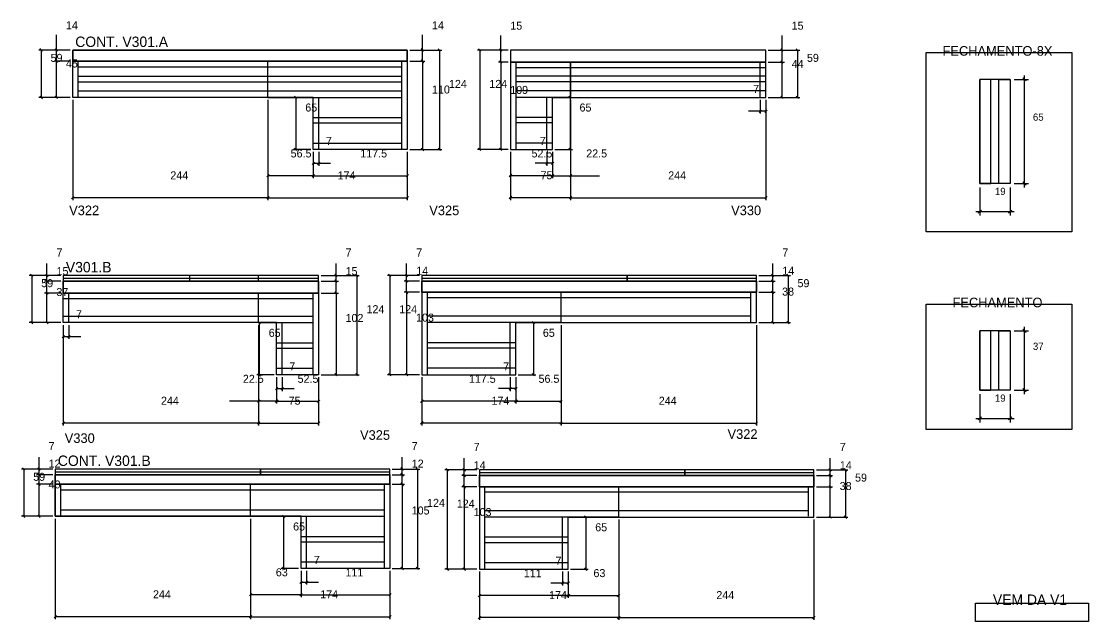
# Model space of a CAD drawing. Header units: metres. Extents: x 1999 to 8077, y 6610 to 8323.
# Drawn here: x 6744 to 8077, y 7570 to 8320 of the extents above; entities that cross this region are included whole.
import ezdxf

# ---------------------------------------------------------------- set-up
doc = ezdxf.new("R2010")
doc.units = ezdxf.units.M

msp = doc.modelspace()

# ---------------------------------------------------------------- linework, layer by layer
at = {"layer": 'COTA', "color": 4}
for p, q in [((7983.9, 8247.2), (8001.9, 8247.2)), ((7996.9, 8112.2), (7996.9, 8252.2)), ((7666.8, 8221.7), (7666.8, 8204.4)), ((7673.8, 8221.7), (7673.8, 8204.4)), ((7666.8, 8207.4), (7652.1, 8207.4)), ((7673.8, 8207.4), (7666.8, 8207.4)), ((7108.3, 8156.7), (7108.3, 8139.4)), ((7115.3, 8156.7), (7115.3, 8139.4)), ((7400.3, 8156.7), (7400.3, 8139.4)), ((7407.3, 8156.7), (7407.3, 8139.4)), ((7108.3, 8142.4), (7115.3, 8142.4)), ((7115.3, 8142.4), (7130, 8142.4)), ((7400.3, 8142.4), (7385.6, 8142.4)), ((7407.3, 8142.4), (7400.3, 8142.4)), ((7941, 8112.2), (7941, 8077)), ((7978.9, 8112.2), (7978.9, 8077)), ((7983.9, 8117.2), (8001.9, 8117.2)), ((7936, 8082), (7983.9, 8082)), ((6796.1, 7940.4), (6796.1, 7923)), ((6803.1, 7940.4), (6803.1, 7923)), ((7996.9, 7854.1), (7996.9, 7938.1)), ((6796.1, 7926), (6803.1, 7926)), ((6803.1, 7926), (6817.8, 7926)), ((7983.9, 7933.1), (8001.9, 7933.1)), ((7062.6, 7875.4), (7062.6, 7858)), ((7069.6, 7875.4), (7069.6, 7858)), ((7354.5, 7875.4), (7354.5, 7858)), ((7361.5, 7875.4), (7361.5, 7858)), ((7062.6, 7861), (7069.6, 7861)), ((7069.6, 7861), (7084.3, 7861)), ((7354.5, 7861), (7339.8, 7861)), ((7361.5, 7861), (7354.5, 7861)), ((7941, 7854.1), (7941, 7818.9)), ((7978.9, 7854.1), (7978.9, 7818.9)), ((7983.9, 7859.1), (8001.9, 7859.1)), ((7936, 7823.9), (7983.9, 7823.9)), ((7093.1, 7633.6), (7093.1, 7616.3)), ((7100.1, 7633.6), (7100.1, 7616.3)), ((7419.9, 7632.6), (7419.9, 7615.3)), ((7426.9, 7632.6), (7426.9, 7615.3)), ((7093.1, 7619.3), (7100.1, 7619.3)), ((7100.1, 7619.3), (7114.9, 7619.3)), ((7419.9, 7618.3), (7405.2, 7618.3)), ((7426.9, 7618.3), (7419.9, 7618.3))]:
    msp.add_line(p, q, dxfattribs=at)
at = {"layer": 'COTA'}
for p, q in [((7668.3, 8208.9), (7665.3, 8205.9)), ((7672.3, 8205.9), (7675.3, 8208.9)), ((7109.8, 8143.9), (7106.8, 8140.9)), ((7113.8, 8140.9), (7116.8, 8143.9)), ((7401.8, 8143.9), (7398.8, 8140.9)), ((7405.8, 8140.9), (7408.8, 8143.9)), ((6797.6, 7927.5), (6794.6, 7924.5)), ((6801.6, 7924.5), (6804.6, 7927.5)), ((7064.1, 7862.5), (7061.1, 7859.5)), ((7068.1, 7859.5), (7071.1, 7862.5)), ((7356, 7862.5), (7353, 7859.5)), ((7360, 7859.5), (7363, 7862.5)), ((7094.6, 7620.8), (7091.6, 7617.8)), ((7098.6, 7617.8), (7101.6, 7620.8)), ((7421.4, 7619.8), (7418.4, 7616.8)), ((7425.4, 7616.8), (7428.4, 7619.8))]:
    msp.add_line(p, q, dxfattribs=at)
at = {"layer": 'COTA', "color": 241}
for points in [[(7225.8, 8283.7), (6807.8, 8283.7), (6807.8, 8269.7), (7225.8, 8269.7), (7225.8, 8283.7)], [(6807.8, 8283.7), (7225.8, 8283.7), (7225.8, 8269.7), (6807.8, 8269.7), (6807.8, 8283.7)], [(7354.8, 8283.7), (7354.8, 8268.7), (7673.8, 8268.7), (7673.8, 8283.7), (7354.8, 8283.7)], [(7673.8, 8283.7), (7354.8, 8283.7), (7354.8, 8268.7), (7673.8, 8268.7), (7673.8, 8283.7)], [(6796.1, 7995.4), (7115.1, 7995.4), (7115.1, 7980.4), (6796.1, 7980.4), (6796.1, 7995.4)], [(7115.1, 7980.4), (7115.1, 7995.4), (6796.1, 7995.4), (6796.1, 7980.4), (7115.1, 7980.4)], [(7662, 7995.4), (7244, 7995.4), (7244, 7981.4), (7662, 7981.4), (7662, 7995.4)], [(7244, 7995.4), (7662, 7995.4), (7662, 7981.4), (7244, 7981.4), (7244, 7995.4)], [(7204.1, 7753.6), (6786.1, 7753.6), (6786.1, 7741.6), (7204.1, 7741.6), (7204.1, 7753.6)], [(6786.1, 7753.6), (7204.1, 7753.6), (7204.1, 7741.6), (6786.1, 7741.6), (6786.1, 7753.6)], [(7315.9, 7752.6), (7733.9, 7752.6), (7733.9, 7738.6), (7315.9, 7738.6), (7315.9, 7752.6)], [(7733.9, 7752.6), (7315.9, 7752.6), (7315.9, 7738.6), (7733.9, 7738.6), (7733.9, 7752.6)]]:
    msp.add_lwpolyline(points, dxfattribs=at)
at = {"layer": 'COTA'}
for points in [[(7998.9, 8245.2), (7994.9, 8249.2)], [(7994.9, 8119.2), (7998.9, 8115.2)], [(7943, 8084), (7939, 8080)], [(7976.9, 8080), (7980.9, 8084)], [(7998.9, 7931.1), (7994.9, 7935.1)], [(7994.9, 7861.1), (7998.9, 7857.1)], [(7943, 7825.9), (7939, 7821.9)], [(7976.9, 7821.9), (7980.9, 7825.9)]]:
    msp.add_lwpolyline(points, dxfattribs=at)
at = {"layer": 'Cotas', "color": 1}
for points in [[(7874.1, 8280.6), (8056, 8280.6), (8056, 8057), (7874.1, 8057), (7874.1, 8280.6)], [(7874.1, 7966.5), (8056, 7966.5), (8056, 7810.2), (7874.1, 7810.2), (7874.1, 7966.5)]]:
    msp.add_lwpolyline(points, dxfattribs=at)
at = {"layer": 'Painéis', "color": 4}
for p, q in [((6787.5, 8283.7), (6787.5, 8302.9)), ((7244.8, 8283.7), (7244.8, 8302.9)), ((7342.6, 8283.7), (7342.6, 8302.1)), ((7694.1, 8283.7), (7694.1, 8302.1)), ((6804.8, 8283.7), (6765.4, 8283.7)), ((6768.4, 8283.7), (6768.4, 8224.7)), ((6804.8, 8283.7), (6784.5, 8283.7)), ((6787.5, 8269.7), (6787.5, 8283.7)), ((7228.8, 8283.7), (7247.8, 8283.7)), ((7228.8, 8283.7), (7269, 8283.7)), ((7244.8, 8269.7), (7244.8, 8283.7)), ((7266, 8283.7), (7266, 8159.7)), ((7351.8, 8283.7), (7313.4, 8283.7)), ((7316.4, 8283.7), (7316.4, 8159.7)), ((7351.8, 8283.7), (7339.6, 8283.7)), ((7342.6, 8268.7), (7342.6, 8283.7)), ((7676.8, 8283.7), (7697.1, 8283.7)), ((7676.8, 8283.7), (7716.2, 8283.7)), ((7694.1, 8268.7), (7694.1, 8283.7)), ((7713.2, 8283.7), (7713.2, 8224.7)), ((6804.8, 8269.7), (6784.5, 8269.7)), ((6804.8, 8269.7), (6784.5, 8269.7)), ((6787.5, 8224.7), (6787.5, 8269.7)), ((7228.8, 8269.7), (7247.8, 8269.7)), ((7228.8, 8269.7), (7247.8, 8269.7)), ((7244.8, 8269.7), (7244.8, 8159.7)), ((7351.8, 8268.7), (7339.6, 8268.7)), ((7351.8, 8268.7), (7339.6, 8268.7)), ((7342.6, 8268.7), (7342.6, 8159.7)), ((7676.8, 8268.7), (7697.1, 8268.7)), ((7676.8, 8268.7), (7697.1, 8268.7)), ((7694.1, 8224.7), (7694.1, 8268.7)), ((6804.8, 8224.7), (6765.4, 8224.7)), ((6804.8, 8224.7), (6784.5, 8224.7)), ((6807.8, 8221.7), (6807.8, 8096.4)), ((7051.8, 8221.7), (7051.8, 8096.4)), ((7051.8, 8221.7), (7051.8, 8096.4)), ((7105.3, 8224.7), (7083.5, 8224.7)), ((7086.5, 8224.7), (7086.5, 8159.7)), ((7410.3, 8224.7), (7432.1, 8224.7)), ((7429.1, 8224.7), (7429.1, 8159.7)), ((7429.8, 8221.7), (7429.8, 8096.4)), ((7429.8, 8221.7), (7429.8, 8096.4)), ((7673.8, 8221.7), (7673.8, 8096.4)), ((7676.8, 8224.7), (7697.1, 8224.7)), ((7676.8, 8224.7), (7716.2, 8224.7)), ((7051.8, 8156.7), (7051.8, 8123.8)), ((7105.3, 8159.7), (7083.5, 8159.7)), ((7108.3, 8156.7), (7108.3, 8123.8)), ((7108.3, 8156.7), (7108.3, 8123.8)), ((7225.8, 8156.7), (7225.8, 8096.4)), ((7225.8, 8156.7), (7225.8, 8123.8)), ((7228.8, 8159.7), (7247.8, 8159.7)), ((7228.8, 8159.7), (7269, 8159.7)), ((7351.8, 8159.7), (7313.4, 8159.7)), ((7351.8, 8159.7), (7339.6, 8159.7)), ((7354.8, 8156.7), (7354.8, 8096.4)), ((7354.8, 8156.7), (7354.8, 8123.8)), ((7407.3, 8156.7), (7407.3, 8123.8)), ((7407.3, 8156.7), (7407.3, 8123.8)), ((7410.3, 8159.7), (7432.1, 8159.7)), ((7429.8, 8156.7), (7429.8, 8123.8)), ((7108.3, 8126.8), (7051.8, 8126.8)), ((7108.3, 8126.8), (7225.8, 8126.8)), ((7407.3, 8126.8), (7354.8, 8126.8)), ((7407.3, 8126.8), (7429.8, 8126.8)), ((7429.8, 8126.8), (7466.1, 8126.8)), ((7051.8, 8099.4), (6807.8, 8099.4)), ((7051.8, 8099.4), (7225.8, 8099.4)), ((7429.8, 8099.4), (7354.8, 8099.4)), ((7429.8, 8099.4), (7673.8, 8099.4)), ((6775.7, 8002.4), (6775.7, 8017.1)), ((7136.8, 8002.4), (7136.8, 8017.1)), ((7225, 8002.4), (7225, 8017.1)), ((7682.4, 8002.4), (7682.4, 8017.1)), ((6793.1, 8002.4), (6753.6, 8002.4)), ((6756.6, 8002.4), (6756.6, 7943.4)), ((6793.1, 8002.4), (6772.7, 8002.4)), ((6775.7, 7995.4), (6775.7, 8002.4)), ((7118.1, 8002.4), (7165.9, 8002.4)), ((7118.1, 8002.4), (7139.8, 8002.4)), ((7136.8, 7995.4), (7136.8, 8002.4)), ((7162.9, 8002.4), (7162.9, 7878.4)), ((7241, 8002.4), (7200.9, 8002.4)), ((7203.9, 8002.4), (7203.9, 7878.4)), ((7241, 8002.4), (7222, 8002.4)), ((7225, 7995.4), (7225, 8002.4)), ((7665, 8002.4), (7704.5, 8002.4)), ((7665, 8002.4), (7685.4, 8002.4)), ((7682.4, 7995.4), (7682.4, 8002.4)), ((7701.5, 8002.4), (7701.5, 7943.4)), ((6793.1, 7995.4), (6772.7, 7995.4)), ((6793.1, 7995.4), (6772.7, 7995.4)), ((6775.7, 7980.4), (6775.7, 7995.4)), ((7118.1, 7995.4), (7139.8, 7995.4)), ((7118.1, 7995.4), (7139.8, 7995.4)), ((7136.8, 7980.4), (7136.8, 7995.4)), ((7241, 7995.4), (7222, 7995.4)), ((7241, 7995.4), (7222, 7995.4)), ((7225, 7981.4), (7225, 7995.4)), ((7665, 7995.4), (7685.4, 7995.4)), ((7665, 7995.4), (7685.4, 7995.4)), ((7682.4, 7981.4), (7682.4, 7995.4)), ((6793.1, 7980.4), (6772.7, 7980.4)), ((6793.1, 7980.4), (6772.7, 7980.4)), ((6775.7, 7943.4), (6775.7, 7980.4)), ((7118.1, 7980.4), (7139.8, 7980.4)), ((7118.1, 7980.4), (7139.8, 7980.4)), ((7136.8, 7980.4), (7136.8, 7878.4)), ((7241, 7981.4), (7222, 7981.4)), ((7241, 7981.4), (7222, 7981.4)), ((7225, 7981.4), (7225, 7878.4)), ((7665, 7981.4), (7685.4, 7981.4)), ((7665, 7981.4), (7685.4, 7981.4)), ((7682.4, 7943.4), (7682.4, 7981.4)), ((6793.1, 7943.4), (6753.6, 7943.4)), ((6793.1, 7943.4), (6772.7, 7943.4)), ((6796.1, 7940.4), (6796.1, 7815.1)), ((7059.6, 7943.4), (7037.8, 7943.4)), ((7040.1, 7940.4), (7040.1, 7815.1)), ((7040.1, 7940.4), (7040.1, 7815.1)), ((7040.8, 7943.4), (7040.8, 7878.4)), ((7364.5, 7943.4), (7386.3, 7943.4)), ((7383.3, 7943.4), (7383.3, 7878.4)), ((7418, 7940.4), (7418, 7815.1)), ((7418, 7940.4), (7418, 7815.1)), ((7662, 7940.4), (7662, 7815.1)), ((7665, 7943.4), (7704.5, 7943.4)), ((7665, 7943.4), (7685.4, 7943.4)), ((7059.6, 7878.4), (7037.8, 7878.4)), ((7040.1, 7875.4), (7040.1, 7842.4)), ((7062.6, 7875.4), (7062.6, 7842.4)), ((7062.6, 7875.4), (7062.6, 7842.4)), ((7115.1, 7875.4), (7115.1, 7842.4)), ((7115.1, 7875.4), (7115.1, 7815.1)), ((7118.1, 7878.4), (7139.8, 7878.4)), ((7118.1, 7878.4), (7165.9, 7878.4)), ((7241, 7878.4), (7200.9, 7878.4)), ((7241, 7878.4), (7222, 7878.4)), ((7244, 7875.4), (7244, 7815.1)), ((7244, 7875.4), (7244, 7842.4)), ((7361.5, 7875.4), (7361.5, 7842.4)), ((7361.5, 7875.4), (7361.5, 7842.4)), ((7364.5, 7878.4), (7386.3, 7878.4)), ((7418, 7875.4), (7418, 7842.4)), ((7040.1, 7845.4), (7003.8, 7845.4)), ((7062.6, 7845.4), (7040.1, 7845.4)), ((7062.6, 7845.4), (7115.1, 7845.4)), ((7361.5, 7845.4), (7244, 7845.4)), ((7361.5, 7845.4), (7418, 7845.4)), ((7040.1, 7818.1), (6796.1, 7818.1)), ((7040.1, 7818.1), (7115.1, 7818.1)), ((7418, 7818.1), (7244, 7818.1)), ((7418, 7818.1), (7662, 7818.1)), ((6765.8, 7760.6), (6765.8, 7775.3)), ((7219.4, 7760.6), (7219.4, 7775.3)), ((7296.9, 7759.6), (7296.9, 7774.3)), ((7754.2, 7759.6), (7754.2, 7774.3)), ((6783.1, 7760.6), (6743.7, 7760.6)), ((6746.7, 7760.6), (6746.7, 7701.6)), ((6783.1, 7760.6), (6762.8, 7760.6)), ((6765.8, 7753.6), (6765.8, 7760.6)), ((7207.1, 7760.6), (7241.5, 7760.6)), ((7207.1, 7760.6), (7222.4, 7760.6)), ((7219.4, 7753.6), (7219.4, 7760.6)), ((7238.5, 7760.6), (7238.5, 7636.6)), ((6783.1, 7753.6), (6762.8, 7753.6)), ((6783.1, 7753.6), (6762.8, 7753.6)), ((6765.8, 7741.6), (6765.8, 7753.6)), ((7207.1, 7753.6), (7222.4, 7753.6)), ((7207.1, 7753.6), (7222.4, 7753.6)), ((7219.4, 7741.6), (7219.4, 7753.6)), ((7312.9, 7759.6), (7272.7, 7759.6)), ((7275.7, 7759.6), (7275.7, 7635.6)), ((7312.9, 7759.6), (7293.9, 7759.6)), ((7312.9, 7752.6), (7293.9, 7752.6)), ((7312.9, 7752.6), (7293.9, 7752.6)), ((7296.9, 7752.6), (7296.9, 7759.6)), ((7296.9, 7738.6), (7296.9, 7752.6)), ((7736.9, 7759.6), (7776.3, 7759.6)), ((7736.9, 7759.6), (7757.2, 7759.6)), ((7736.9, 7752.6), (7757.2, 7752.6)), ((7736.9, 7752.6), (7757.2, 7752.6)), ((7754.2, 7752.6), (7754.2, 7759.6)), ((7754.2, 7738.6), (7754.2, 7752.6)), ((7773.3, 7759.6), (7773.3, 7700.6)), ((6783.1, 7741.6), (6762.8, 7741.6)), ((6783.1, 7741.6), (6762.8, 7741.6)), ((6765.8, 7701.6), (6765.8, 7741.6)), ((7207.1, 7741.6), (7222.4, 7741.6)), ((7207.1, 7741.6), (7222.4, 7741.6)), ((7219.4, 7741.6), (7219.4, 7636.6)), ((7312.9, 7738.6), (7293.9, 7738.6)), ((7312.9, 7738.6), (7293.9, 7738.6)), ((7296.9, 7738.6), (7296.9, 7635.6)), ((7736.9, 7738.6), (7757.2, 7738.6)), ((7736.9, 7738.6), (7757.2, 7738.6)), ((7754.2, 7700.6), (7754.2, 7738.6)), ((6783.1, 7701.6), (6743.7, 7701.6)), ((6783.1, 7701.6), (6762.8, 7701.6)), ((6786.1, 7698.6), (6786.1, 7573.3)), ((7030.1, 7698.6), (7030.1, 7573.3)), ((7030.1, 7698.6), (7030.1, 7573.3)), ((7090.1, 7701.6), (7068.3, 7701.6)), ((7071.3, 7701.6), (7071.3, 7636.6)), ((7429.9, 7700.6), (7451.7, 7700.6)), ((7448.7, 7700.6), (7448.7, 7635.6)), ((7489.9, 7697.6), (7489.9, 7572.3)), ((7489.9, 7697.6), (7489.9, 7572.3)), ((7733.9, 7697.6), (7733.9, 7572.3)), ((7736.9, 7700.6), (7757.2, 7700.6)), ((7736.9, 7700.6), (7776.3, 7700.6)), ((7030.1, 7633.6), (7030.1, 7600.7)), ((7090.1, 7636.6), (7068.3, 7636.6)), ((7093.1, 7633.6), (7093.1, 7600.7)), ((7093.1, 7633.6), (7093.1, 7600.7)), ((7204.1, 7633.6), (7204.1, 7600.7)), ((7204.1, 7633.6), (7204.1, 7573.3)), ((7207.1, 7636.6), (7222.4, 7636.6)), ((7207.1, 7636.6), (7241.5, 7636.6)), ((7312.9, 7635.6), (7272.7, 7635.6)), ((7312.9, 7635.6), (7293.9, 7635.6)), ((7315.9, 7632.6), (7315.9, 7572.3)), ((7315.9, 7632.6), (7315.9, 7599.7)), ((7426.9, 7632.6), (7426.9, 7599.7)), ((7426.9, 7632.6), (7426.9, 7599.7)), ((7429.9, 7635.6), (7451.7, 7635.6)), ((7489.9, 7632.6), (7489.9, 7599.7)), ((7093.1, 7603.7), (7030.1, 7603.7)), ((7093.1, 7603.7), (7204.1, 7603.7)), ((7426.9, 7602.7), (7315.9, 7602.7)), ((7426.9, 7602.7), (7489.9, 7602.7)), ((7030.1, 7576.3), (6786.1, 7576.3)), ((7030.1, 7576.3), (7204.1, 7576.3)), ((7489.9, 7575.3), (7315.9, 7575.3)), ((7489.9, 7575.3), (7733.9, 7575.3))]:
    msp.add_line(p, q, dxfattribs=at)
at = {"layer": 'Painéis'}
for p, q in [((6769.9, 8282.2), (6766.9, 8285.2)), ((6789, 8282.2), (6786, 8285.2)), ((7246.3, 8282.2), (7243.3, 8285.2)), ((7267.5, 8282.2), (7264.5, 8285.2)), ((7317.9, 8282.2), (7314.9, 8285.2)), ((7344.1, 8282.2), (7341.1, 8285.2)), ((7695.6, 8282.2), (7692.6, 8285.2)), ((7714.7, 8282.2), (7711.7, 8285.2)), ((6789, 8268.2), (6786, 8271.2)), ((6786, 8271.2), (6789, 8268.2)), ((7246.3, 8268.2), (7243.3, 8271.2)), ((7243.3, 8271.2), (7246.3, 8268.2)), ((7344.1, 8267.2), (7341.1, 8270.2)), ((7341.1, 8270.2), (7344.1, 8267.2)), ((7692.6, 8270.2), (7695.6, 8267.2)), ((7695.6, 8267.2), (7692.6, 8270.2)), ((6766.9, 8226.2), (6769.9, 8223.2)), ((6786, 8226.2), (6789, 8223.2)), ((7088, 8223.2), (7085, 8226.2)), ((7430.6, 8223.2), (7427.6, 8226.2)), ((7692.6, 8226.2), (7695.6, 8223.2)), ((7711.7, 8226.2), (7714.7, 8223.2)), ((7085, 8161.2), (7088, 8158.2)), ((7243.3, 8161.2), (7246.3, 8158.2)), ((7264.5, 8161.2), (7267.5, 8158.2)), ((7314.9, 8161.2), (7317.9, 8158.2)), ((7341.1, 8161.2), (7344.1, 8158.2)), ((7427.6, 8161.2), (7430.6, 8158.2)), ((7053.3, 8128.3), (7050.3, 8125.3)), ((7109.8, 8128.3), (7106.8, 8125.3)), ((7106.8, 8125.3), (7109.8, 8128.3)), ((7224.3, 8125.3), (7227.3, 8128.3)), ((7356.3, 8128.3), (7353.3, 8125.3)), ((7408.8, 8128.3), (7405.8, 8125.3)), ((7405.8, 8125.3), (7408.8, 8128.3)), ((7428.3, 8125.3), (7431.3, 8128.3)), ((6809.3, 8100.9), (6806.3, 8097.9)), ((7050.3, 8097.9), (7053.3, 8100.9)), ((7053.3, 8100.9), (7050.3, 8097.9)), ((7224.3, 8097.9), (7227.3, 8100.9)), ((7356.3, 8100.9), (7353.3, 8097.9)), ((7428.3, 8097.9), (7431.3, 8100.9)), ((7431.3, 8100.9), (7428.3, 8097.9)), ((7672.3, 8097.9), (7675.3, 8100.9)), ((6758.1, 8000.9), (6755.1, 8003.9)), ((6777.2, 8000.9), (6774.2, 8003.9)), ((7138.3, 8000.9), (7135.3, 8003.9)), ((7164.4, 8000.9), (7161.4, 8003.9)), ((7205.4, 8000.9), (7202.4, 8003.9)), ((7226.5, 8000.9), (7223.5, 8003.9)), ((7683.9, 8000.9), (7680.9, 8003.9)), ((7703, 8000.9), (7700, 8003.9)), ((6774.2, 7996.9), (6777.2, 7993.9)), ((6777.2, 7993.9), (6774.2, 7996.9)), ((7135.3, 7996.9), (7138.3, 7993.9)), ((7138.3, 7993.9), (7135.3, 7996.9)), ((7226.5, 7993.9), (7223.5, 7996.9)), ((7223.5, 7996.9), (7226.5, 7993.9)), ((7680.9, 7996.9), (7683.9, 7993.9)), ((7683.9, 7993.9), (7680.9, 7996.9)), ((6777.2, 7978.9), (6774.2, 7981.9)), ((6774.2, 7981.9), (6777.2, 7978.9)), ((7135.3, 7981.9), (7138.3, 7978.9)), ((7138.3, 7978.9), (7135.3, 7981.9)), ((7223.5, 7982.9), (7226.5, 7979.9)), ((7226.5, 7979.9), (7223.5, 7982.9)), ((7683.9, 7979.9), (7680.9, 7982.9)), ((7680.9, 7982.9), (7683.9, 7979.9)), ((6755.1, 7944.9), (6758.1, 7941.9)), ((6774.2, 7944.9), (6777.2, 7941.9)), ((7042.3, 7941.9), (7039.3, 7944.9)), ((7384.8, 7941.9), (7381.8, 7944.9)), ((7680.9, 7944.9), (7683.9, 7941.9)), ((7700, 7944.9), (7703, 7941.9)), ((7039.3, 7879.9), (7042.3, 7876.9)), ((7135.3, 7879.9), (7138.3, 7876.9)), ((7161.4, 7879.9), (7164.4, 7876.9)), ((7202.4, 7879.9), (7205.4, 7876.9)), ((7223.5, 7879.9), (7226.5, 7876.9)), ((7381.8, 7879.9), (7384.8, 7876.9)), ((7041.6, 7846.9), (7038.6, 7843.9)), ((7064.1, 7846.9), (7061.1, 7843.9)), ((7061.1, 7843.9), (7064.1, 7846.9)), ((7113.6, 7843.9), (7116.6, 7846.9)), ((7245.5, 7846.9), (7242.5, 7843.9)), ((7360, 7843.9), (7363, 7846.9)), ((7363, 7846.9), (7360, 7843.9)), ((7416.5, 7843.9), (7419.5, 7846.9)), ((6797.6, 7819.6), (6794.6, 7816.6)), ((7038.6, 7816.6), (7041.6, 7819.6)), ((7041.6, 7819.6), (7038.6, 7816.6)), ((7113.6, 7816.6), (7116.6, 7819.6)), ((7245.5, 7819.6), (7242.5, 7816.6)), ((7419.5, 7819.6), (7416.5, 7816.6)), ((7416.5, 7816.6), (7419.5, 7819.6)), ((7660.5, 7816.6), (7663.5, 7819.6)), ((6748.2, 7759.1), (6745.2, 7762.1)), ((6767.3, 7759.1), (6764.3, 7762.1)), ((7220.9, 7759.1), (7217.9, 7762.1)), ((7240, 7759.1), (7237, 7762.1)), ((7277.2, 7758.1), (7274.2, 7761.1)), ((7298.4, 7758.1), (7295.4, 7761.1)), ((7755.7, 7758.1), (7752.7, 7761.1)), ((7774.8, 7758.1), (7771.8, 7761.1)), ((6764.3, 7755.1), (6767.3, 7752.1)), ((6767.3, 7752.1), (6764.3, 7755.1)), ((7220.9, 7752.1), (7217.9, 7755.1)), ((7217.9, 7755.1), (7220.9, 7752.1)), ((7295.4, 7754.1), (7298.4, 7751.1)), ((7298.4, 7751.1), (7295.4, 7754.1)), ((7752.7, 7754.1), (7755.7, 7751.1)), ((7755.7, 7751.1), (7752.7, 7754.1)), ((6764.3, 7743.1), (6767.3, 7740.1)), ((6767.3, 7740.1), (6764.3, 7743.1)), ((7220.9, 7740.1), (7217.9, 7743.1)), ((7217.9, 7743.1), (7220.9, 7740.1)), ((7298.4, 7737.1), (7295.4, 7740.1)), ((7295.4, 7740.1), (7298.4, 7737.1)), ((7755.7, 7737.1), (7752.7, 7740.1)), ((7752.7, 7740.1), (7755.7, 7737.1)), ((6745.2, 7703.1), (6748.2, 7700.1)), ((6764.3, 7703.1), (6767.3, 7700.1)), ((7072.8, 7700.1), (7069.8, 7703.1)), ((7450.2, 7699.1), (7447.2, 7702.1)), ((7752.7, 7702.1), (7755.7, 7699.1)), ((7771.8, 7702.1), (7774.8, 7699.1)), ((7069.8, 7638.1), (7072.8, 7635.1)), ((7217.9, 7638.1), (7220.9, 7635.1)), ((7237, 7638.1), (7240, 7635.1)), ((7274.2, 7637.1), (7277.2, 7634.1)), ((7295.4, 7637.1), (7298.4, 7634.1)), ((7447.2, 7637.1), (7450.2, 7634.1)), ((7031.6, 7605.2), (7028.6, 7602.2)), ((7091.6, 7602.2), (7094.6, 7605.2)), ((7094.6, 7605.2), (7091.6, 7602.2)), ((7202.6, 7602.2), (7205.6, 7605.2)), ((7317.4, 7604.2), (7314.4, 7601.2)), ((7425.4, 7601.2), (7428.4, 7604.2)), ((7428.4, 7604.2), (7425.4, 7601.2)), ((7488.4, 7601.2), (7491.4, 7604.2)), ((6787.6, 7577.8), (6784.6, 7574.8)), ((7031.6, 7577.8), (7028.6, 7574.8)), ((7028.6, 7574.8), (7031.6, 7577.8)), ((7202.6, 7574.8), (7205.6, 7577.8)), ((7317.4, 7576.8), (7314.4, 7573.8)), ((7488.4, 7573.8), (7491.4, 7576.8)), ((7491.4, 7576.8), (7488.4, 7573.8)), ((7732.4, 7573.8), (7735.4, 7576.8))]:
    msp.add_line(p, q, dxfattribs=at)
at = {"layer": 'Painéis', "color": 200}
for p, q in [((6807.8, 8224.7), (6807.8, 8269.7)), ((6807.8, 8269.7), (7225.8, 8269.7)), ((7051.8, 8224.7), (7051.8, 8269.7)), ((7225.8, 8269.7), (7225.8, 8159.7)), ((7673.8, 8268.7), (7354.8, 8268.7)), ((7354.8, 8268.7), (7354.8, 8159.7)), ((7429.8, 8224.7), (7429.8, 8268.7)), ((7673.8, 8224.7), (7673.8, 8268.7)), ((7978.9, 8247.2), (7941, 8247.2)), ((7941, 8117.2), (7941, 8247.2)), ((7978.9, 8247.2), (7978.9, 8117.2)), ((7108.3, 8224.7), (6807.8, 8224.7)), ((7108.3, 8159.7), (7108.3, 8224.7)), ((7407.3, 8224.7), (7673.8, 8224.7)), ((7407.3, 8159.7), (7407.3, 8224.7)), ((7225.8, 8159.7), (7108.3, 8159.7)), ((7354.8, 8159.7), (7407.3, 8159.7)), ((7978.9, 8117.2), (7941, 8117.2)), ((7040.1, 7995.4), (7040.1, 8002.4)), ((6796.1, 7943.4), (6796.1, 7980.4)), ((6796.1, 7980.4), (7115.1, 7980.4)), ((7040.1, 7943.4), (7040.1, 7980.4)), ((7115.1, 7980.4), (7115.1, 7878.4)), ((7662, 7981.4), (7244, 7981.4)), ((7244, 7981.4), (7244, 7878.4)), ((7418, 7943.4), (7418, 7981.4)), ((7662, 7943.4), (7662, 7981.4)), ((7062.6, 7943.4), (6796.1, 7943.4)), ((7062.6, 7878.4), (7062.6, 7943.4)), ((7361.5, 7943.4), (7662, 7943.4)), ((7361.5, 7878.4), (7361.5, 7943.4)), ((7941, 7859.1), (7941, 7933.1)), ((7978.9, 7933.1), (7941, 7933.1)), ((7978.9, 7933.1), (7978.9, 7859.1)), ((7115.1, 7878.4), (7062.6, 7878.4)), ((7244, 7878.4), (7361.5, 7878.4)), ((7978.9, 7859.1), (7941, 7859.1)), ((6786.1, 7701.6), (6786.1, 7741.6)), ((6786.1, 7741.6), (7204.1, 7741.6)), ((7030.1, 7701.6), (7030.1, 7741.6)), ((7204.1, 7741.6), (7204.1, 7636.6)), ((7733.9, 7738.6), (7315.9, 7738.6)), ((7315.9, 7738.6), (7315.9, 7635.6)), ((7489.9, 7700.6), (7489.9, 7738.6)), ((7733.9, 7700.6), (7733.9, 7738.6)), ((7093.1, 7701.6), (6786.1, 7701.6)), ((7093.1, 7636.6), (7093.1, 7701.6)), ((7426.9, 7700.6), (7733.9, 7700.6)), ((7426.9, 7635.6), (7426.9, 7700.6)), ((7204.1, 7636.6), (7093.1, 7636.6)), ((7315.9, 7635.6), (7426.9, 7635.6))]:
    msp.add_line(p, q, dxfattribs=at)
for points in [[(6796.1, 7995.4), (7115.1, 7995.4), (7115.1, 8002.4), (6796.1, 8002.4), (6796.1, 7995.4)], [(7244, 7995.4), (7662, 7995.4), (7662, 8002.4), (7244, 8002.4), (7244, 7995.4)], [(6786.1, 7753.6), (7204.1, 7753.6), (7204.1, 7760.6), (6786.1, 7760.6), (6786.1, 7753.6)], [(7315.9, 7752.6), (7733.9, 7752.6), (7733.9, 7759.6), (7315.9, 7759.6), (7315.9, 7752.6)]]:
    msp.add_lwpolyline(points, dxfattribs=at)
at = {"layer": 'REAPROVEITAMENTO', "color": 251}
for points in [[(7429.8, 8268.7), (7429.8, 8224.7), (7673.8, 8224.7), (7673.8, 8268.7), (7429.8, 8268.7)], [(6796.1, 8002.4), (6796.1, 7995.4), (7040.1, 7995.4), (7040.1, 8002.4), (6796.1, 8002.4)], [(6953.6, 8002.4), (6953.6, 7995.4), (7115.1, 7995.4), (7115.1, 8002.4), (6953.6, 8002.4)], [(7244, 8002.4), (7244, 7995.4), (7500.5, 7995.4), (7500.5, 8002.4), (7244, 8002.4)], [(7500.5, 8002.4), (7500.5, 7995.4), (7662, 7995.4), (7662, 8002.4), (7500.5, 8002.4)], [(6786.1, 7760.6), (6786.1, 7753.6), (7042.6, 7753.6), (7042.6, 7760.6), (6786.1, 7760.6)], [(7042.6, 7760.6), (7042.6, 7753.6), (7204.1, 7753.6), (7204.1, 7760.6), (7042.6, 7760.6)], [(7315.9, 7759.6), (7315.9, 7752.6), (7572.4, 7752.6), (7572.4, 7759.6), (7315.9, 7759.6)], [(7572.4, 7759.6), (7572.4, 7752.6), (7733.9, 7752.6), (7733.9, 7759.6), (7572.4, 7759.6)], [(6786.1, 7741.6), (6786.1, 7701.6), (7030.1, 7701.6), (7030.1, 7741.6), (6786.1, 7741.6)]]:
    msp.add_lwpolyline(points, dxfattribs=at)
at = {"layer": 'SARR_2.2x7', "color": 40}
for p, q in [((6814.8, 8225.7), (6814.8, 8269.7)), ((7218.9, 8159.7), (7218.9, 8269.7)), ((7361.7, 8159.7), (7361.7, 8268.7)), ((7666.8, 8224.7), (7666.8, 8268.7)), ((6814.8, 8262.7), (7051.8, 8262.7)), ((7051.8, 8262.7), (7218.9, 8262.7)), ((7429.8, 8261.7), (7361.7, 8261.7)), ((7673.8, 8261.7), (7429.8, 8261.7)), ((6814.8, 8251.2), (7051.8, 8251.2)), ((6814.8, 8244.2), (7051.8, 8244.2)), ((7051.8, 8251.2), (7218.9, 8251.2)), ((7051.8, 8244.2), (7218.9, 8244.2)), ((7429.8, 8251.2), (7361.7, 8251.2)), ((7429.8, 8244.2), (7361.7, 8244.2)), ((7673.8, 8251.2), (7429.8, 8251.2)), ((7673.8, 8244.2), (7429.8, 8244.2)), ((6814.8, 8232.7), (7051.8, 8232.7)), ((7051.8, 8232.7), (7218.9, 8232.7)), ((7429.8, 8232.7), (7361.7, 8232.7)), ((7673.8, 8232.7), (7429.8, 8232.7)), ((7051.8, 8224.7), (7218.8, 8224.7)), ((7108.3, 8224.7), (7115.3, 8224.7)), ((7115.3, 8159.7), (7115.3, 8224.7)), ((7429.8, 8224.7), (7361.8, 8224.7)), ((7407.3, 8224.7), (7400.3, 8224.7)), ((7400.3, 8159.7), (7400.3, 8224.7)), ((7108.3, 8199.7), (7218.9, 8199.7)), ((7108.3, 8192.7), (7218.9, 8192.7)), ((7407.3, 8199.7), (7361.7, 8199.7)), ((7407.3, 8192.7), (7361.7, 8192.7)), ((7108.3, 8167.7), (7218.9, 8167.7)), ((7407.3, 8167.7), (7361.7, 8167.7)), ((6796.1, 7998.9), (7040.1, 7998.9)), ((7040.1, 7998.9), (7115.1, 7998.9)), ((7244, 7998.9), (7500.5, 7998.9)), ((7500.5, 7998.9), (7662, 7998.9)), ((6803, 7944.4), (6803, 7980.4)), ((7108.1, 7878.4), (7108.1, 7980.4)), ((7251, 7878.4), (7251, 7981.4)), ((7418, 7974.4), (7251, 7974.4)), ((7655.1, 7974.4), (7418, 7974.4)), ((7655.1, 7944.4), (7655.1, 7981.4)), ((6796.1, 7973.4), (7040.1, 7973.4)), ((7040.1, 7973.4), (7108.1, 7973.4)), ((6796.1, 7951.4), (7040.1, 7951.4)), ((7040.1, 7951.4), (7108.1, 7951.4)), ((7418, 7951.4), (7251, 7951.4)), ((7655.1, 7951.4), (7418, 7951.4)), ((7040.1, 7943.4), (7108.1, 7943.4)), ((7062.6, 7943.4), (7069.6, 7943.4)), ((7069.6, 7878.4), (7069.6, 7943.4)), ((7418, 7943.4), (7251, 7943.4)), ((7361.5, 7943.4), (7354.5, 7943.4)), ((7354.5, 7878.4), (7354.5, 7943.4)), ((7062.6, 7918.4), (7108.1, 7918.4)), ((7062.6, 7911.4), (7108.1, 7911.4)), ((7361.5, 7918.4), (7251, 7918.4)), ((7361.5, 7911.4), (7251, 7911.4)), ((7062.6, 7886.4), (7108.1, 7886.4)), ((7361.5, 7886.4), (7251, 7886.4)), ((6786.1, 7757.1), (7042.6, 7757.1)), ((7042.6, 7757.1), (7204.1, 7757.1)), ((7315.9, 7756.1), (7572.4, 7756.1)), ((7572.4, 7756.1), (7733.9, 7756.1)), ((6793.1, 7702.6), (6793.1, 7741.6)), ((6793.1, 7734.6), (7030.1, 7734.6)), ((7030.1, 7734.6), (7197.2, 7734.6)), ((7197.2, 7636.6), (7197.2, 7741.6)), ((7322.8, 7635.6), (7322.8, 7738.6)), ((7726.9, 7701.6), (7726.9, 7738.6)), ((7489.9, 7731.6), (7322.8, 7731.6)), ((7726.9, 7731.6), (7489.9, 7731.6)), ((6793.1, 7709.6), (7030.1, 7709.6)), ((7030.1, 7709.6), (7197.2, 7709.6)), ((7489.9, 7708.6), (7322.8, 7708.6)), ((7726.9, 7708.6), (7489.9, 7708.6)), ((7030.1, 7701.6), (7197.2, 7701.6)), ((7093.1, 7701.6), (7100.1, 7701.6)), ((7100.1, 7636.6), (7100.1, 7701.6)), ((7489.9, 7700.6), (7322.9, 7700.6)), ((7426.9, 7700.6), (7419.9, 7700.6)), ((7419.9, 7635.6), (7419.9, 7700.6)), ((7093.1, 7676.6), (7197.2, 7676.6)), ((7093.1, 7669.6), (7197.2, 7669.6)), ((7426.9, 7675.6), (7322.8, 7675.6)), ((7426.9, 7668.6), (7322.8, 7668.6)), ((7093.1, 7644.6), (7197.2, 7644.6)), ((7426.9, 7643.6), (7322.8, 7643.6))]:
    msp.add_line(p, q, dxfattribs=at)
for points in [[(7955, 8247.2), (7941, 8247.2), (7941, 8117.2), (7955, 8117.2), (7955, 8247.2)], [(7964.9, 8247.2), (7978.9, 8247.2), (7978.9, 8117.2), (7964.9, 8117.2), (7964.9, 8247.2)], [(7955, 7933.1), (7941, 7933.1), (7941, 7859.1), (7955, 7859.1), (7955, 7933.1)], [(7964.9, 7933.1), (7978.9, 7933.1), (7978.9, 7859.1), (7964.9, 7859.1), (7964.9, 7933.1)]]:
    msp.add_lwpolyline(points, dxfattribs=at)
at = {"layer": 'Texto Seção', "color": 7}
msp.add_lwpolyline([(7935.6, 7593.3), (8077, 7593.3), (8077, 7570.1), (7935.6, 7570.1), (7935.6, 7593.3)], dxfattribs=at)

# ---------------------------------------------------------------- texts
at = {"layer": '5', "color": 5}
for s, p in [('V322', (6803.4, 8077.6)), ('V325', (7253.3, 8077.6)), ('V330', (7630.4, 8077.6)), ('V330', (6797.9, 7793.2)), ('V325', (7166.8, 7797.1)), ('V322', (7625.9, 7798.3))]:
    msp.add_text(s, height=12, dxfattribs=at).set_placement(p)
at = {"layer": 'COTA', "color": 240}
for s, height, p in [('7', 10, (7657.9, 8230.3)), ('65', 9, (8007.4, 8195.5)), ('7', 10, (7124.2, 8165.3)), ('7', 10, (7391.4, 8165.3)), ('19', 9, (7959.9, 8102.8)), ('7', 10, (6811.9, 7948.9)), ('37', 9, (8007.4, 7909.4)), ('7', 10, (7078.4, 7883.9)), ('7', 10, (7345.7, 7883.9)), ('19', 9, (7959.9, 7844.7)), ('7', 10, (7109, 7642.1)), ('7', 10, (7411, 7641.1))]:
    msp.add_text(s, height=height, dxfattribs=at).set_placement(p)
at = {"layer": 'Painéis', "color": 240}
for s, p in [('14', (6799.4, 8309.6)), ('14', (7256.7, 8309.6)), ('15', (7354.5, 8309.2)), ('15', (7706, 8309.2)), ('59', (6780.2, 8269)), ('45', (6799.4, 8262)), ('44', (7706.1, 8261.5)), ('59', (7725.1, 8269)), ('124', (7277.9, 8236.5)), ('124', (7328.3, 8236.5)), ('110', (7256.7, 8229.5)), ('109', (7354.4, 8229)), ('65', (7098.4, 8207)), ('65', (7441, 8207)), ('56.5', (7080.1, 8149.7)), ('117.5', (7167.1, 8149.7)), ('52.5', (7381, 8149.7)), ('22.5', (7449.4, 8149.7)), ('244', (6929.8, 8122.3)), ('174', (7138.8, 8122.3)), ('75', (7392.3, 8122.4)), ('244', (7551.8, 8122.3)), ('7', (6787.6, 8026)), ('7', (7148.7, 8026)), ('7', (7237, 8026)), ('7', (7694.3, 8026)), ('15', (6787.6, 8002.7)), ('15', (7148.7, 8002.7)), ('14', (7237, 8003.2)), ('14', (7694.3, 8003.2)), ('59', (6768.5, 7987.7)), ('38', (7694.1, 7977.2)), ('59', (7713.3, 7987.7)), ('37', (6787.5, 7976.7)), ('124', (7174.9, 7955.2)), ('124', (7215.8, 7955.2)), ('102', (7148.7, 7944.2)), ('103', (7236.8, 7944.7)), ('65', (7052.7, 7925.7)), ('65', (7395.2, 7925.7)), ('22.5', (7020.4, 7868.3)), ('52.5', (7088.8, 7868.3)), ('117.5', (7302.8, 7868.3)), ('56.5', (7389.8, 7868.3)), ('244', (6918.1, 7840.9)), ('75', (7077.6, 7841)), ('174', (7331, 7840.9)), ('244', (7540, 7840.9)), ('7', (6777.7, 7784.3)), ('7', (7231.3, 7784.3)), ('7', (7308.8, 7783.3)), ('7', (7766.2, 7783.3)), ('12', (6777.7, 7762.4)), ('12', (7231.4, 7762.4)), ('14', (7308.8, 7760.4)), ('14', (7766.2, 7760.4)), ('59', (6758.5, 7745.9)), ('59', (7785.2, 7744.9)), ('40', (6777.7, 7736.4)), ('38', (7766, 7734.4)), ('124', (7250.5, 7713.4)), ('124', (7287.7, 7712.4)), ('105', (7231.3, 7703.9)), ('103', (7308.7, 7701.9)), ('65', (7083.2, 7683.9)), ('65', (7460.6, 7682.9)), ('63', (7061.6, 7626.7)), ('111', (7148.6, 7626.5)), ('111', (7371.4, 7625.5)), ('63', (7458.4, 7625.7)), ('244', (6908.1, 7599.2)), ('174', (7117.1, 7599.2)), ('174', (7402.9, 7598.2)), ('244', (7611.9, 7598.2))]:
    msp.add_text(s, height=10, dxfattribs=at).set_placement(p)
at = {"layer": 'TEXTO PILAR', "color": 3}
for s, p in [('FECHAMENTO-8X', (7894.5, 8276.7)), ('FECHAMENTO', (7907, 7962.6))]:
    msp.add_text(s, height=12, dxfattribs=at).set_placement(p)
at = {"layer": 'Texto Seção', "color": 7}
for s, p in [('CONT. V301.A', (6811, 8287.6)), ('V301.B', (6799.3, 8006.2)), ('CONT. V301.B', (6789.3, 7764.5)), ('VEM DA V1', (7957.4, 7591))]:
    msp.add_text(s, height=13, dxfattribs=at).set_placement(p)

doc.saveas('drawing.dxf')
